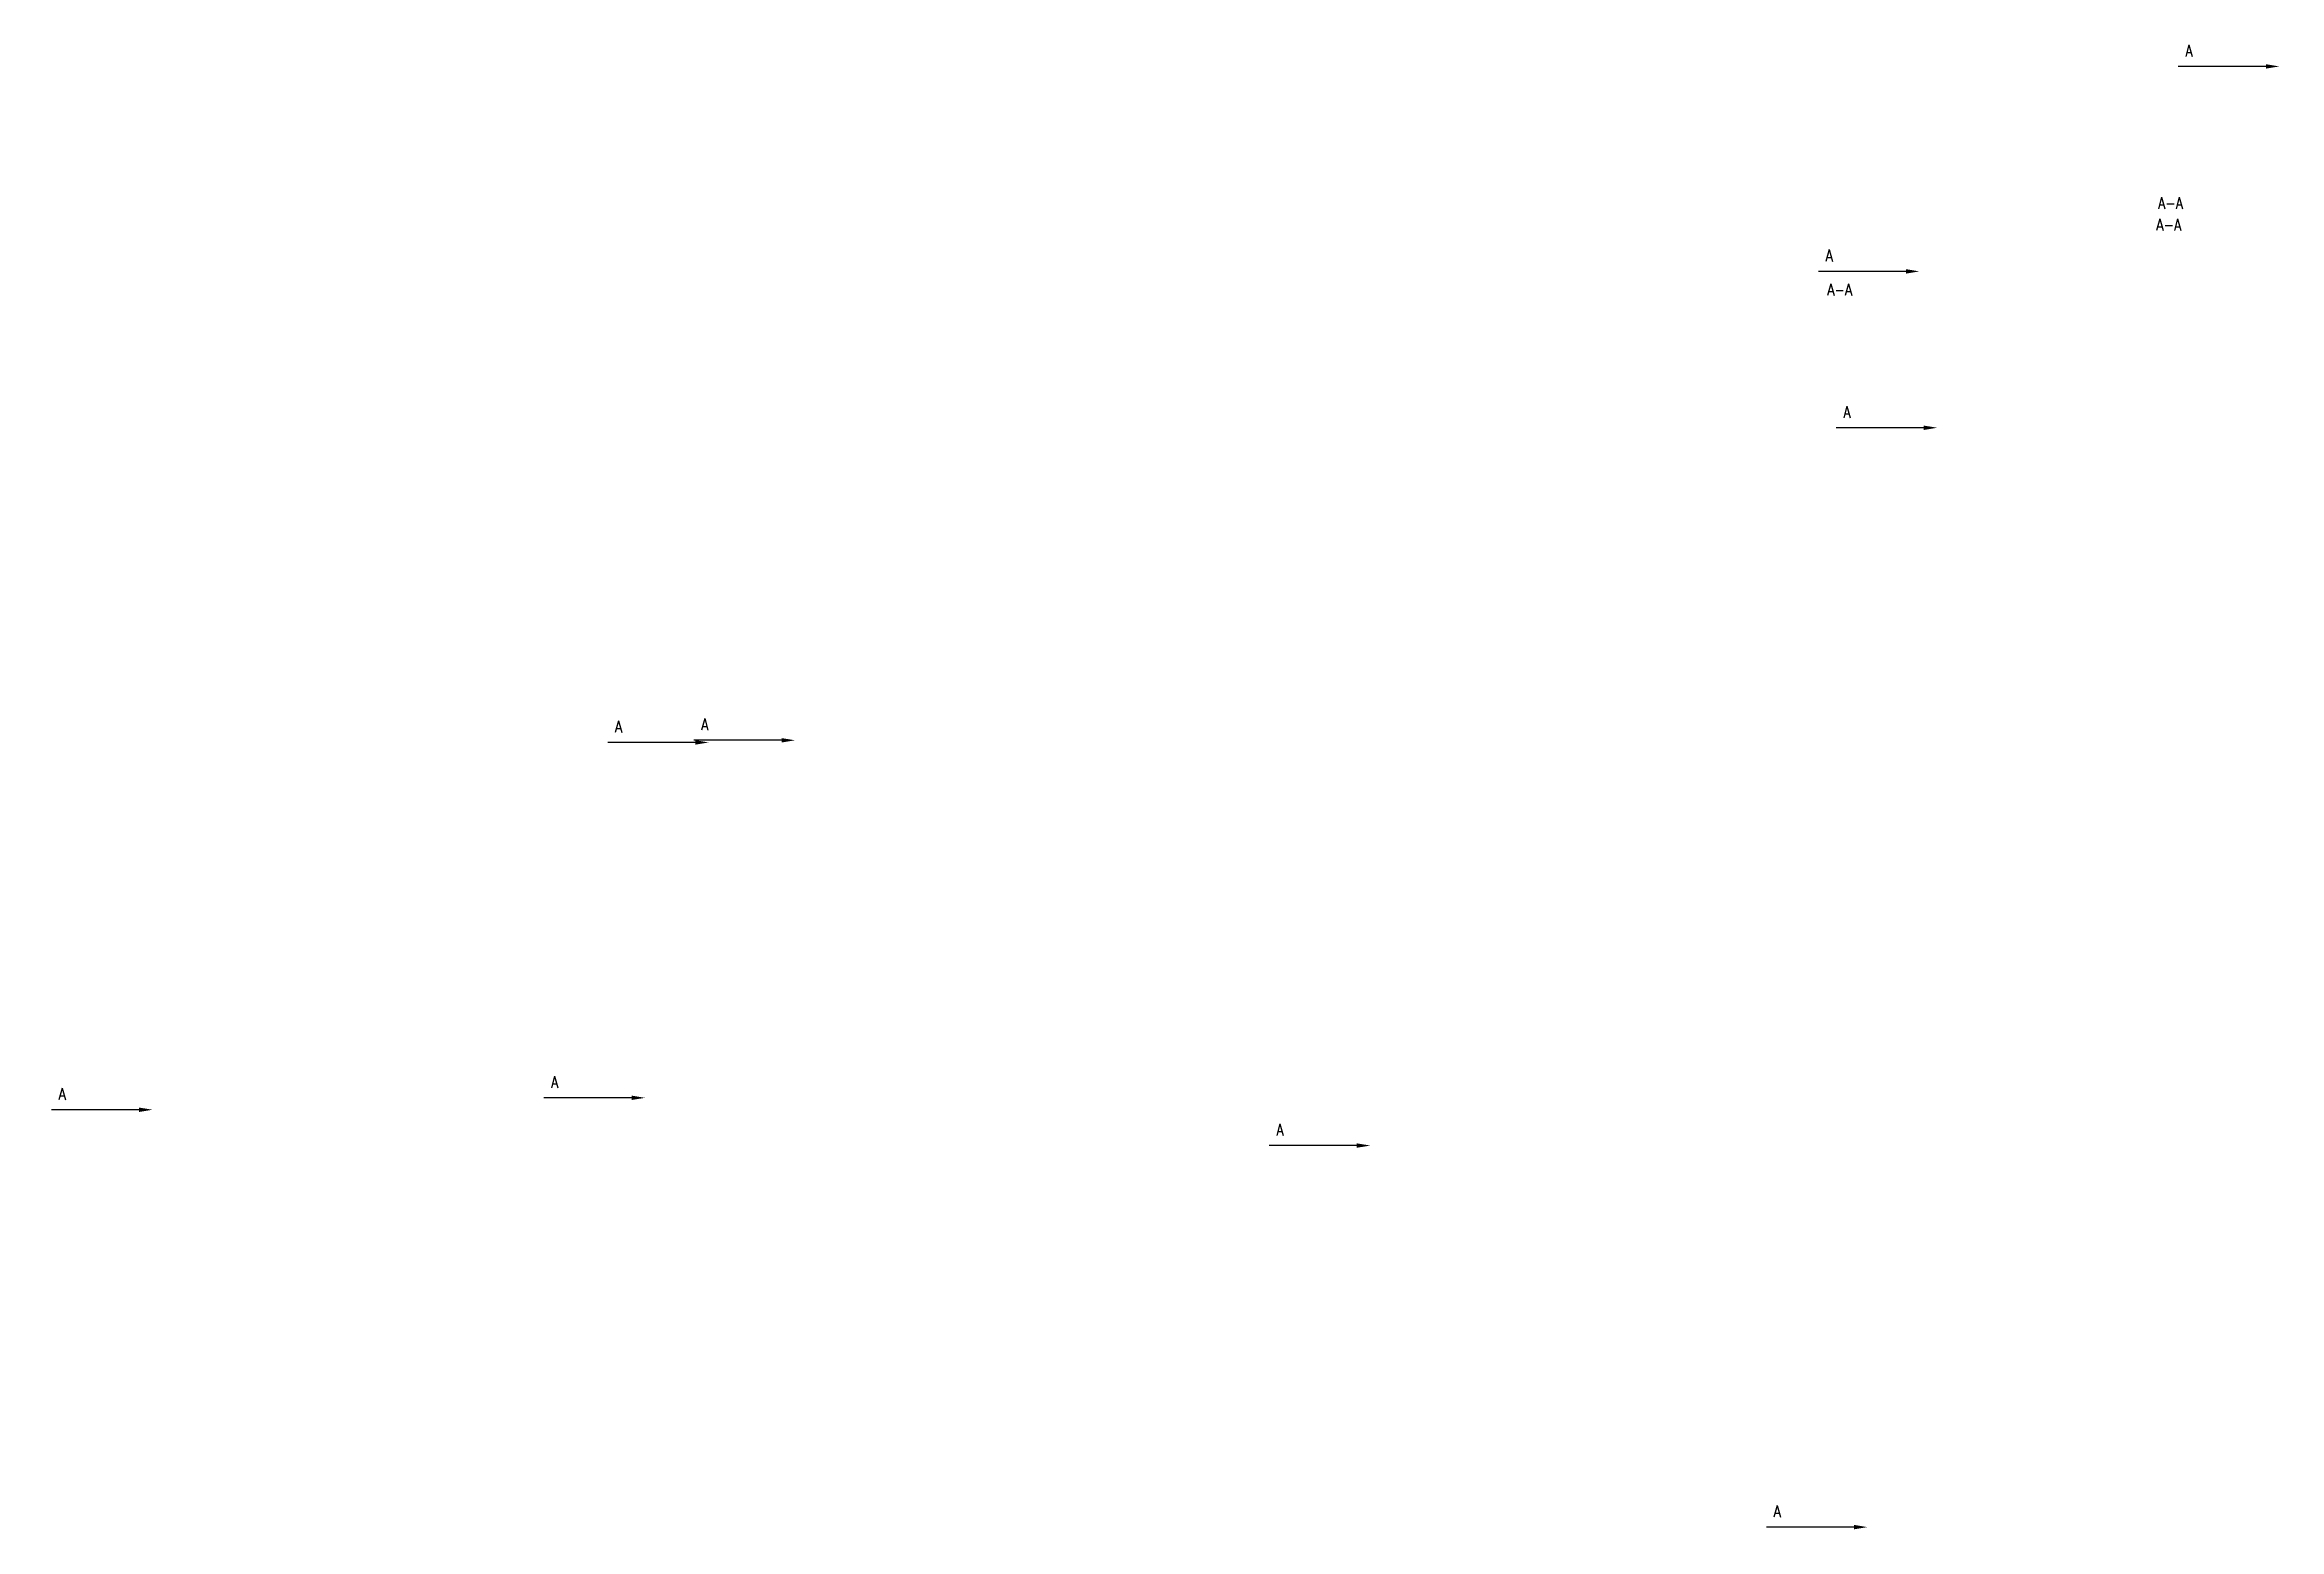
# Model space of a CAD drawing. Header units: millimetres. Extents: x 17591 to 35865, y 12463 to 25458.
# Drawn here: x 35201 to 35865, y 25016 to 25458 of the extents above.
import ezdxf
from ezdxf import colors
from ezdxf.entities.mleader import LeaderData, LeaderLine
from ezdxf.math import Vec2, Vec3

# ---------------------------------------------------------------- set-up
doc = ezdxf.new("R2010")
doc.units = ezdxf.units.MM
doc.layers.add('COTE', color=3, linetype='Continuous')
doc.layers.add('HASUR', color=4, linetype='Continuous', plot=False)
doc.layers.add('TEXT', color=6, linetype='Continuous', plot=False)
doc.styles.add('ro', font='romans.shx', dxfattribs={"width": 0.8, "height": 3.5})
doc.styles.get("Standard").update_dxf_attribs({"font": 'arial.ttf'})

# ---------------------------------------------------------------- blocks, each defined once
blk = doc.blocks.new('A-A')
at = {"layer": 'TEXT', "style": 'ro', "width": 0.8}
blk.add_text('A-A', height=3.5, dxfattribs=at).set_placement((17845.49, 12698.04))
blk = doc.blocks.new('SECTIUNE')
at = {"layer": 'COTE', "style": 'ro', "width": 0.8}
blk.add_text('A', height=3.5, dxfattribs=at).set_placement((17690.41, 12743.03))
at = {"layer": 'COTE'}
ml = blk.add_multileader_mtext('Standard', dxfattribs=at)
ml.set_content('', color=256)
ml.set_leader_properties()
ml.build(insert=Vec2(0, 0))
ctx = ml.context
ctx.base_point, ctx.plane_origin = Vec3(17684.29, 12740.06), Vec3(17697.97, 12730.32)
ctx.text_align_type = 2
notes = []
notes.append((ctx, [(0, (1, 1, 0), (17696.29, 12740.06), (-1, 0), 8, [(0, [(17718.36, 12740.06)], 0, [])])]))
ctx.mtext.insert, ctx.mtext.alignment, ctx.mtext.flow_direction = Vec3(17686.29, 12742.06), 3, 5
for ctx, leaders in notes:
    for number, flags, end, landing, length, lines in leaders:
        leader = LeaderData()
        leader.index, (leader.has_last_leader_line, leader.has_dogleg_vector, leader.attachment_direction) = number, flags
        leader.last_leader_point, leader.dogleg_vector, leader.dogleg_length = Vec3(end), Vec3(landing), length
        for number, points, colour, breaks in lines:
            line = LeaderLine()
            line.index, line.vertices, line.color, line.breaks = number, Vec3.list(points), colors.encode_raw_color(colour), breaks
            leader.lines.append(line)
        ctx.leaders.append(leader)

msp = doc.modelspace()

# ---------------------------------------------------------------- block references
at = {"layer": 'COTE'}
for name, p in [('A-A', (17983.818, 12710.635)), ('A-A', (17983.318, 12704.145)), ('SECTIUNE', (18039.998, 12650.004)), ('A-A', (17885.411, 12684.824)), ('SECTIUNE', (18045.285, 12603.474)), ('SECTIUNE', (17679.82, 12509.844)), ('SECTIUNE', (17705.487, 12510.488)), ('SECTIUNE', (17660.84, 12404.112)), ('SECTIUNE', (17514.328, 12400.562)), ('SECTIUNE', (17876.614, 12389.909)), ('SECTIUNE', (18024.531, 12276.384))]:
    msp.add_blockref(name, p, dxfattribs=at)
at = {"layer": 'HASUR'}
msp.add_blockref('SECTIUNE', (18147.05, 12710.982), dxfattribs=at)

doc.saveas('drawing.dxf')
